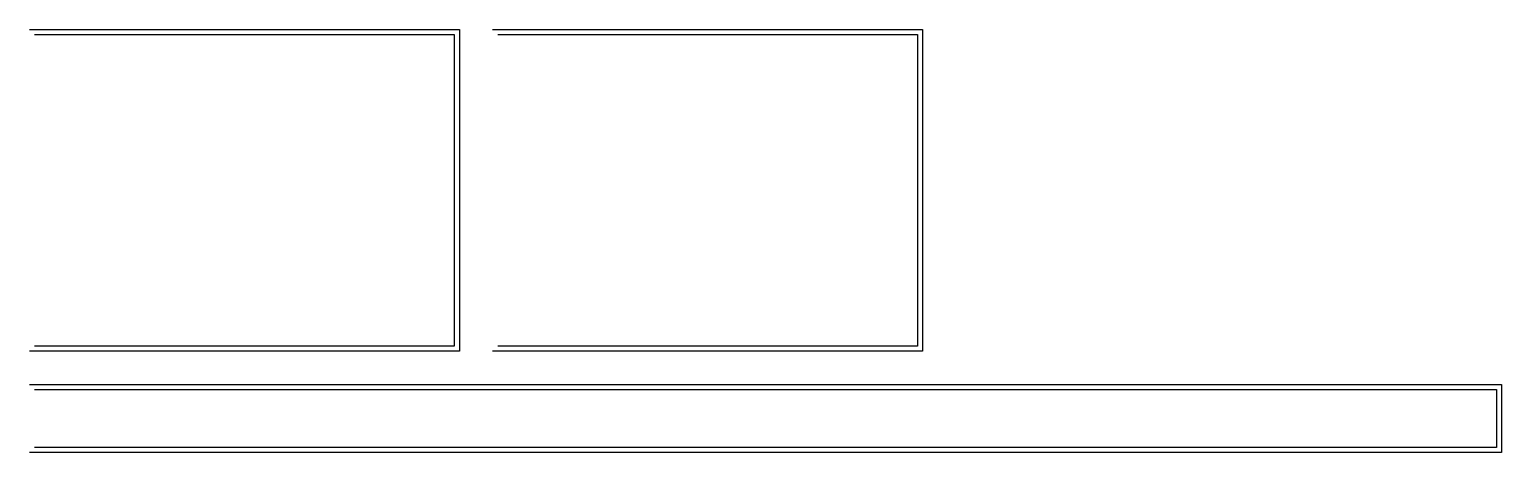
# Model space of a CAD drawing. Header units: millimetres. Extents: x -7 to 2027, y -577 to 7.
import ezdxf

# ---------------------------------------------------------------- set-up
doc = ezdxf.new("R2010")
doc.units = ezdxf.units.MM

msp = doc.modelspace()

# ---------------------------------------------------------------- linework, layer by layer
for points in [[(-7, 7), (587, 7), (587, -437), (-7, -437)], [(0, 0), (580, 0), (580, -430), (0, -430)], [(633, 7), (1227, 7), (1227, -437), (633, -437)], [(640, 0), (1220, 0), (1220, -430), (640, -430)], [(-7, -483), (2027, -483), (2027, -577), (-7, -577)], [(0, -490), (2020, -490), (2020, -570), (0, -570)]]:
    msp.add_lwpolyline(points)

doc.saveas('drawing.dxf')
